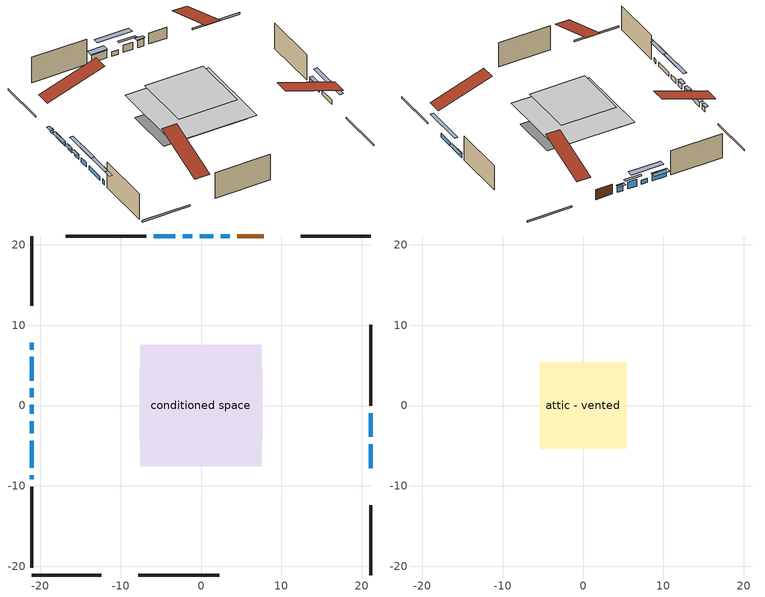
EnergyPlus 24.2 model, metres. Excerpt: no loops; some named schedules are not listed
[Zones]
conditioned space
 floor adiabatic (AdiabaticFloorConstruction): -7.58,-7.58 -7.58,7.58 7.58,7.58 7.58,-7.58 z2.44
 floor foundation (Slab1 construction): -7.62,-4.57 -7.62,4.57 7.62,4.57 7.62,-4.57 z0
 wall outside (RimJoist1 construction): 21.1,21.1 12.42,21.1 / -21.1,-21.1 -12.42,-21.1 / -21.1,21.1 -21.1,12.42 / 21.1,-21.1 21.1,-12.42 z0:0.3
 wall outside (AdiabaticWallConstruction 1): 7.81,21.1 4.53,21.1 z0:2.03
 wall outside (AdiabaticWallConstruction): 21.1,-7.81 21.1,-4.81 / 21.1,-3.88 21.1,-0.94 / -21.1,7.81 -21.1,6.97 / -21.1,6.04 -21.1,3.1 / -21.1,2.17 -21.1,1.02 z0:0.84; 3.6,21.1 2.48,21.1 / 1.56,21.1 -0.17,21.1 z0:1.37; -21.1,0.1 -21.1,-1.05 z0:0.97; -1.1,21.1 -2.27,21.1 / -21.1,-1.97 -21.1,-3.45 z0:0.86; -3.2,21.1 -5.89,21.1 z0:1.47; -21.1,-4.38 -21.1,-7.73 z0:0.81; -21.1,-8.66 -21.1,-9.2 z0:0.82
 wall outside (Wall1 construction): -6.82,21.1 -16.87,21.1 / -7.81,-21.1 2.24,-21.1 / -21.1,-10.12 -21.1,-20.17 / 21.1,-0.01 21.1,10.04 z0:4.88
 window (WindowConstruction): 21.1,-7.81 21.1,-4.81 z0:0.84
 window (WindowConstruction 6): 21.1,-3.88 21.1,-0.94 z0:0.84
 window (WindowConstruction 7): 3.6,21.1 2.48,21.1 z0:1.37
 window (WindowConstruction 8): 1.55,21.1 -0.17,21.1 z0:1.37
 window (WindowConstruction 9): -21.1,7.81 -21.1,6.97 z0:0.84
 window (WindowConstruction 10): -21.1,6.04 -21.1,3.1 z0:0.84
 window (WindowConstruction 11): -21.1,2.17 -21.1,1.03 z0:0.84
 window (WindowConstruction 12): -21.1,0.1 -21.1,-1.05 z0:0.97
 window (WindowConstruction 1): -1.1,21.1 -2.27,21.1 z0:0.86
 window (WindowConstruction 2): -3.2,21.1 -5.89,21.1 z0:1.47
 window (WindowConstruction 3): -21.1,-1.98 -21.1,-3.45 z0:0.86
 window (WindowConstruction 4): -21.1,-4.38 -21.1,-7.73 z0:0.81
 window (WindowConstruction 5): -21.1,-8.66 -21.1,-9.2 z0:0.81
 door (Door): 7.81,21.1 4.53,21.1 z0:2.03
 ceiling adiabatic (AdiabaticFloorConstruction): 7.58,-7.58 7.58,7.58 -7.58,7.58 -7.58,-7.58 z2.44
attic - vented
 floor to conditioned space (Floor1 construction Reversed): -5.36,-5.36 -5.36,5.36 5.36,5.36 5.36,-5.36 z4.88
 roof outside (Roof1 construction): 8.74,21.1,4.88 8.74,10.67,8.36 11.49,10.67,8.36 11.49,21.1,4.88; -8.74,-21.1,4.88 -8.74,-10.67,8.36 -11.49,-10.67,8.36 -11.49,-21.1,4.88; -21.1,8.74,4.88 -10.67,8.74,8.36 -10.67,11.49,8.36 -21.1,11.49,4.88; 21.1,-8.74,4.88 10.67,-8.74,8.36 10.67,-11.49,8.36 21.1,-11.49,4.88
shading: 21.1,-2.22 21.1,-10.4 21.71,-10.4 21.71,-2.22 z3.43; 21.1,-0.79 21.1,-4.03 21.71,-4.03 21.71,-0.79 z0.99; 2.33,21.1 3.75,21.1 3.75,21.71 2.33,21.71 z1.52; -0.93,21.1 2.31,21.1 2.31,21.51 -0.93,21.51 z2.13; -21.1,6.82 -21.1,7.96 -21.71,7.96 -21.71,6.82 z0.99; -21.1,2.95 -21.1,6.19 -21.71,6.19 -21.71,2.95 z0.99; -21.1,0.88 -21.1,2.32 -21.71,2.32 -21.71,0.88 z0.99; -21.1,-1.2 -21.1,0.25 -21.71,0.25 -21.71,-1.2 z1.12; -4.86,21.1 1.49,21.1 1.49,22.17 -4.86,22.17 z3.45; -6.04,21.1 -3.05,21.1 -3.05,22.17 -6.04,22.17 z1.62; -21.1,-6.04 -21.1,0.61 -21.71,0.61 -21.71,-6.04 z3.45; -21.1,-10.32 -21.1,-1.79 -21.71,-1.79 -21.71,-10.32 z3.4; -21.1,-11.79 -21.1,-6.07 -21.71,-6.07 -21.71,-11.79 z3.4
[Building]
Building 1: Terrain=Suburbs
[Site:Location]
Comox AP_BC: Latitude {deg}=49.72; Longitude {deg}=-124.9; Time Zone {hr}=-8; Elevation {m}=26; Keep Site Location Information=Yes
[Site:GroundTemperature:Shallow]
7.68431, 6.60511, 6.51868, 7.03082, 9.08677, 11.1331, 12.9072, 14.0311, 14.1265, 13.2125, 11.4836, 9.50004
[Site:WaterMainsTemperature]
Calculation Method=Schedule; Temperature Schedule=mains temperature schedule
[Material] Roughness=Rough; Thermal Absorptance=0.9
Name | Thickness {m} | Conductivity {W/m-K} | Density {kg/m3} | Specific Heat {J/kg-K} | Solar Absorptance | Visible Absorptance
asphalt or fiberglass shingles | 0.00635 | 0.162714 | 1121.4 | 1465.45 | 0.4 | 0.4
ceiling loosefill ins | 0.0846667 | 0.0480833 | 16.02 | 1046.75 | 0.7 | 0.7
ceiling stud and cavity | 0.1397 | 0.102239 | 65.682 | 1177.47 | 0.7 | 0.7
concrete 4.0 in. | 0.1016 | 1.803125 | 2242.8 | 837.4 | 0.7 | 0.7
door material | 0.04445 | 0.053851 | 512.64 | 1214.23 | 0.7 | 0.7
floor covering | 0.0127 | 0.0433444 | 54.468 | 1339.84 | 0.6 | 0.6
floor rigid ins; wall rigid ins | 0.512978 | 0.029427 | 32.04 | 1214.23 | 0.7 | 0.7
floor stud and cavity | 0.1397 | 1.75129 | 37.0049 | 1207.88 | 0.7 | 0.7
furniture material conditioned space 1 | 0.1524 | 0.115458 | 640.8 | 1214.23 | 0.6 | 0.6
gypsum board | 0.0127 | 0.160291 | 801 | 837.4 | 0.6 | 0.6
osb sheathing 0.5 in. | 0.0127 | 0.115458 | 512.64 | 1214.23 | 0.7 | 0.7
osb sheathing 0.75 in. | 0.01905 | 0.115458 | 512.64 | 1214.23 | 0.7 | 0.7
rim joist stud and cavity | 0.0508 | 0.177588 | 50.32683 | 1063.81 | 0.6 | 0.6
wall stud and cavity | 0.1397 | 0.104807 | 139.0536 | 1170.24 | 0.7 | 0.7
wall stud and cavity 1 | 0.0889 | 0.380278 | 52.3479 | 1209.89 | 0.7 | 0.7
wall stud and cavity 2 | 0.0889 | 0.391764 | 83.0341 | 1211.67 | 0.7 | 0.7
wood siding | 0.0254 | 0.102417 | 544.68 | 1172.36 | 0.4 | 0.4
wood siding 1; wood siding 2; wood siding 3 | 0.0254 | 0.102417 | 544.68 | 1172.36 | 0.7 | 0.7
[WindowMaterial:SimpleGlazingSystem]
Name | U-Factor {W/m2-K} | Solar Heat Gain Coefficient
WindowMaterial | 2.09972 | 0.61
WindowMaterial 1 | 5.070454 | 0.65
WindowMaterial 10 | 2.13152 | 0.6
WindowMaterial 11 | 2.1054 | 0.61
WindowMaterial 2 | 4.21194 | 0.7
WindowMaterial 3 | 2.09575 | 0.61
WindowMaterial 4 | 2.140606 | 0.6
WindowMaterial 5 | 2.288234 | 0.55
WindowMaterial 6 | 2.10143 | 0.61
WindowMaterial 7 | 2.97357 | 0.62
WindowMaterial 8 | 2.0049 | 0.64
WindowMaterial 9 | 2.17978 | 0.58
[Construction]
AdiabaticFloorConstruction: floor stud and cavity, floor rigid ins, osb sheathing 0.75 in., floor covering
AdiabaticWallConstruction: wood siding 2, wall rigid ins, wall stud and cavity 1, gypsum board
AdiabaticWallConstruction 1: wood siding 3, wall rigid ins, wall stud and cavity 1, gypsum board
Door: door material
Floor1 construction Reversed: gypsum board, ceiling stud and cavity, ceiling loosefill ins
furniture construction conditioned space 1: furniture material conditioned space 1
PartitionWallConstruction: gypsum board, wall stud and cavity 2, gypsum board
RimJoist1 construction: wood siding 1, rim joist stud and cavity
Roof1 construction: asphalt or fiberglass shingles
Slab1 construction: concrete 4.0 in.
Wall1 construction: wood siding, osb sheathing 0.5 in., wall stud and cavity, gypsum board
WindowConstruction: WindowMaterial
WindowConstruction 1: WindowMaterial 1
WindowConstruction 10; WindowConstruction 6: WindowMaterial 6
WindowConstruction 11: WindowMaterial 10
WindowConstruction 12: WindowMaterial 11
WindowConstruction 2: WindowMaterial 2
WindowConstruction 3: WindowMaterial 3
WindowConstruction 4: WindowMaterial 4
WindowConstruction 5: WindowMaterial 5
WindowConstruction 7: WindowMaterial 7
WindowConstruction 8: WindowMaterial 8
WindowConstruction 9: WindowMaterial 9
[Zone] Multiplier=1; Part of Total Floor Area=Yes
Name | Volume {m3}
attic - vented | 64.8533
conditioned space | 595
[Space]
Name | Zone | Volume {m3}
attic - vented 1 | attic - vented | 64.8533
conditioned space 1 | conditioned space | 595
[ZoneInfiltration:EffectiveLeakageArea]
infil attic - vented 1: Zone or Space=attic - vented 1; Schedule=Always On Discrete; Effective Air Leakage Area {cm2}=4921.29; Stack Coefficient=0.00024193; Wind Coefficient=1.05091e-05
[ZoneMixing]
whole house fan mix: Zone or Space=attic - vented; Schedule=Always On Continuous; Design Flow Rate Calculation Method=Flow/Zone; Design Flow Rate {m3/s}=0; Source Zone or Space=conditioned space
[SurfaceProperty:ExposedFoundationPerimeter]
Slab1: Exposed Perimeter Calculation Method=TotalExposedPerimeter; Total Exposed Perimeter {m}=48.769
[InternalMass] Zone or ZoneList=conditioned space; Space or SpaceList=conditioned space 1
Name | Construction | Surface Area {m2}
furniture mass conditioned space 1 | furniture construction conditioned space 1 | 147.62
partition wall mass | PartitionWallConstruction | 369.05
[Lights]
interior lighting: Zone or ZoneList or Space or SpaceList=conditioned space 1; Schedule=interior lighting schedule; Design Level Calculation Method=LightingLevel; Lighting Level {W}=343.2; Return Air Fraction=0; Fraction Radiant=0.6; Fraction Visible=0.2; Fraction Replaceable=1
[People]
occupants: Zone or ZoneList or Space or SpaceList=conditioned space 1; Number of People Schedule=occupants schedule; Number of People Calculation Method=People; Number of People=3; Fraction Radiant=0.314171; Sensible Heat Fraction=0.56303; Activity Level Schedule=occupants activity schedule; Carbon Dioxide Generation Rate {m3/s-W}=0; Enable ASHRAE 55 Comfort Warnings=No; Mean Radiant Temperature Calculation Type=EnclosureAveraged
[ElectricEquipment] Zone or ZoneList or Space or SpaceList=conditioned space 1; Design Level Calculation Method=EquipmentLevel
Name | Schedule | Design Level {W} | Fraction Latent | Fraction Radiant | Fraction Lost
clothes dryer | clothes dryer schedule | 140.772 | 0.015 | 0.081 | 0.85
clothes washer | clothes washer schedule | 32.1985 | 0.03 | 0.162 | 0.7
cooking range | cooking range schedule | 215.147 | 0.08 | 0.432 | 0.2
dishwasher | dishwasher schedule | 66.8632 | 0.3 | 0.18 | 0.4
fridge | fridge schedule | 72.9452 | 0 | 0.6 | 0
mech vent bath fan 0 | mech vent bath fan 0 schedule | 50.2 | 0 | 0 | 1
mech vent bath fan 1 | mech vent bath fan 1 schedule | 50.2 | 0 | 0 | 1
mech vent bath fan 2 | mech vent bath fan 2 schedule | 50.2 | 0 | 0 | 1
mech vent house fan | mech vent house fan schedule | 0 | 0 | 0 | 1
mech vent house fan cfis | mech vent house fan cfis schedule | 0 | 0 | 0 | 0
misc plug loads | misc plug loads schedule | 494.7 | 0.045 | 0.513 | 0.1
whole house fan | Always On Discrete | 0 | 0 | 0 | 1
[OtherEquipment] Zone or ZoneList or Space or SpaceList=conditioned space 1; Design Level Calculation Method=EquipmentLevel
Name | Fuel Type | Schedule | Design Level {W} | Fraction Latent | Fraction Radiant | Fraction Lost
clothes dryer 1 | Electricity | clothes dryer schedule | 0 | 0.015 | 0.081 | 0.85
cooking range 1 | Electricity | cooking range schedule | 0 | 0.08 | 0.432 | 0.2
general water use latent | None | general water use schedule | 62.594 | 1 | 0 | 0
general water use sensible | None | general water use schedule | -61.6891 | 0 | 0.6 | 0
mech vent house fan latent load | None | Always On Discrete | 0 | 1 | 0 | 0
mech vent house fan sensible load | None | Always On Discrete | 0 | 0 | 0 | 0
water heater energy adjustment1 | Electricity | Always On Discrete | 0.01 | 0 | 0 | 1
[ZoneInfiltration:DesignFlowRate] Zone or ZoneList or Space or SpaceList=conditioned space 1; Schedule=Always On Discrete; Design Flow Rate Calculation Method=Flow/Zone; Design Flow Rate {m3/s}=0
infil flow; natural vent flow; whole house fan flow
[ZoneControl:Thermostat]
conditioned space Thermostat: Zone or ZoneList=conditioned space; Control Type Schedule=conditioned space Thermostat Schedule; Control 1=conditioned space temperature setpoint; Temperature Difference Between Cutout And Setpoint {deltaC}=0
[ZoneHVAC:Baseboard:Convective:Electric]
electric baseboard: Availability Schedule=Always On Discrete; Heating Design Capacity {W}=11208.8; Efficiency=1
[AirLoopHVAC:UnitarySystem]
unit heater unitary system: Control Type=Load; Controlling Zone or Thermostat Location=conditioned space; Dehumidification Control Type=None; Availability Schedule=Always On Discrete; Supply Fan=unit heater supply fan; Fan Placement=BlowThrough; Supply Air Fan Operating Mode Schedule=unit heater auto fan schedule; Heating Coil=unit heater htg coil; DX Heating Coil Sizing Ratio=1; Use DOAS DX Cooling Coil=No; Minimum Supply Air Temperature {C}=2; Latent Load Control=SensibleOnlyLoadControl; Cooling Supply Air Flow Rate Method=None; Heating Supply Air Flow Rate Method=SupplyAirFlowRate; Heating Supply Air Flow Rate {m3/s}=0.00141584; No Load Supply Air Flow Rate Method=SupplyAirFlowRate; No Load Supply Air Flow Rate {m3/s}=0; No Load Supply Air Flow Rate Control Set To Low Speed=Yes; Maximum Supply Air Temperature {C}=48.8889; Maximum Outdoor Dry-Bulb Temperature for Supplemental Heater Operation {C}=21; Ancillary On-Cycle Electric Power {W}=0; Ancillary Off-Cycle Electric Power {W}=0
[Fan:SystemModel]
unit heater supply fan: Availability Schedule=Always On Discrete; Design Maximum Air Flow Rate {m3/s}=0.00141584; Speed Control Method=Discrete; Electric Power Minimum Flow Rate Fraction=0.2; Design Pressure Rise {Pa}=500; Motor Efficiency=1; Motor In Air Stream Fraction=1; Design Electric Power Consumption {W}=Autosize; Design Power Sizing Method=PowerPerFlow; Electric Power Per Unit Flow Rate {W/(m3/s)}=1e-06; Electric Power Per Unit Flow Rate Per Unit Pressure {W/((m3/s)-Pa)}=1.66667; Fan Total Efficiency=0.7; Motor Loss Radiative Fraction=0; Number of Speeds=1; Speed Flow Fraction 1=1; Speed Electric Power Fraction 1=1
[Coil:Heating:Fuel]
unit heater htg coil: Availability Schedule=Always On Discrete; Fuel Type=OtherFuel1; Burner Efficiency=0.3; Nominal Capacity {W}=0.293071; On Cycle Parasitic Electric Load {W}=0; Off Cycle Parasitic Fuel Load {W}=0
[Zone equipment]
conditioned space: electric baseboard, unit heater unitary system
[Foundation:Kiva]
Foundation Kiva 1: Initial Indoor Air Temperature {C}=18; Wall Height Above Grade {m}=0.1016; Wall Depth Below Slab {m}=0.2032
[Foundation:Kiva:Settings]
Soil Conductivity {W/m-K}=0.849921; Soil Density {kg/m3}=1842.3; Soil Specific Heat {J/kg-K}=418.7; Ground Solar Absorptivity=0.9; Ground Thermal Absorptivity=0.9; Ground Surface Roughness {m}=0.03; Far-Field Width {m}=40; Deep-Ground Boundary Condition=ZeroFlux; Deep-Ground Depth {m}=40; Minimum Cell Dimension {m}=0.2; Maximum Cell Growth Coefficient=3; Simulation Timestep=Timestep
[Exterior:Lights]
exterior lighting: Schedule=exterior lighting schedule; Design Level {W}=75.6
[EnergyManagementSystem:GlobalVariable]
infil_program_Qfan
infil_program_Qinf
natural_vent_program_Qnv
natural_vent_program_Qwhf
[EnergyManagementSystem:Sensor]
Name | Output:Variable or Output:Meter Index Key | Output:Variable or Output:Meter
airflow_gain | infil flow | Infiltration Sensible Heat Gain Energy
airflow_gain_1 | natural vent flow | Infiltration Sensible Heat Gain Energy
airflow_gain_2 | whole house fan flow | Infiltration Sensible Heat Gain Energy
airflow_loss | infil flow | Infiltration Sensible Heat Loss Energy
airflow_loss_1 | natural vent flow | Infiltration Sensible Heat Loss Energy
airflow_loss_2 | whole house fan flow | Infiltration Sensible Heat Loss Energy
clg_load_cond |  | Cooling:EnergyTransfer:Zone:CONDITIONED SPACE
clg_sp_s; clg_sp_s_1 | cooling setpoint | Schedule Value
clothes_dryer_exhaust_0_sch_s | clothes dryer exhaust 0 schedule | Schedule Value
conditioned_space_clg_unmet_s | conditioned space | Zone Cooling Setpoint Not Met Time
conditioned_space_htg_unmet_s | conditioned space | Zone Heating Setpoint Not Met Time
cool_season | cooling season schedule | Schedule Value
fridge_tin_s | conditioned space | Zone Mean Air Temperature
htg_load_cond |  | Heating:EnergyTransfer:Zone:CONDITIONED SPACE
htg_sp_s; htg_sp_s_1 | heating setpoint | Schedule Value
ig_ee_conv | clothes dryer | Electric Equipment Convective Heating Energy
ig_ee_conv_2 | cooking range | Electric Equipment Convective Heating Energy
ig_ee_conv_4 | fridge | Electric Equipment Convective Heating Energy
ig_ee_conv_5 | misc plug loads | Electric Equipment Convective Heating Energy
ig_ee_conv_6 | whole house fan | Electric Equipment Convective Heating Energy
ig_ee_rad | clothes dryer | Electric Equipment Radiant Heating Energy
ig_ee_rad_2 | cooking range | Electric Equipment Radiant Heating Energy
ig_ee_rad_4 | fridge | Electric Equipment Radiant Heating Energy
ig_ee_rad_5 | misc plug loads | Electric Equipment Radiant Heating Energy
ig_ee_rad_6 | whole house fan | Electric Equipment Radiant Heating Energy
ig_lgt_conv | interior lighting | Lights Convective Heating Energy
ig_lgt_rad | interior lighting | Lights Radiant Heating Energy
ig_lgt_vis | interior lighting | Lights Visible Radiation Heating Energy
ig_oe_conv | clothes dryer 1 | Other Equipment Convective Heating Energy
ig_oe_conv_1 | cooking range 1 | Other Equipment Convective Heating Energy
ig_oe_conv_2 | general water use latent | Other Equipment Convective Heating Energy
ig_oe_conv_3 | general water use sensible | Other Equipment Convective Heating Energy
ig_oe_conv_4 | water heater energy adjustment1 | Other Equipment Convective Heating Energy
ig_oe_rad | clothes dryer 1 | Other Equipment Radiant Heating Energy
ig_oe_rad_1 | cooking range 1 | Other Equipment Radiant Heating Energy
ig_oe_rad_2 | general water use latent | Other Equipment Radiant Heating Energy
ig_oe_rad_3 | general water use sensible | Other Equipment Radiant Heating Energy
ig_oe_rad_4 | water heater energy adjustment1 | Other Equipment Radiant Heating Energy
ig_ppl_conv | occupants | People Convective Heating Energy
ig_ppl_rad | occupants | People Radiant Heating Energy
im_conv | furniture mass conditioned space 1 | Surface Inside Face Convection Heat Gain Energy
im_conv_1 | partition wall mass | Surface Inside Face Convection Heat Gain Energy
im_ig | furniture mass conditioned space 1 | Surface Inside Face Internal Gains Radiation Heat Gain Energy
im_ig_1 | partition wall mass | Surface Inside Face Internal Gains Radiation Heat Gain Energy
im_lgt | furniture mass conditioned space 1 | Surface Inside Face Lights Radiation Heat Gain Energy
im_lgt_1 | partition wall mass | Surface Inside Face Lights Radiation Heat Gain Energy
im_sol | furniture mass conditioned space 1 | Surface Inside Face Solar Radiation Heat Gain Energy
im_sol_1 | partition wall mass | Surface Inside Face Solar Radiation Heat Gain Energy
im_surf | furniture mass conditioned space 1 | Surface Inside Face Net Surface Thermal Radiation Heat Gain Energy
im_surf_1 | partition wall mass | Surface Inside Face Net Surface Thermal Radiation Heat Gain Energy
mech_vent_bath_fan_0_sch_s | mech vent bath fan 0 schedule | Schedule Value
mech_vent_bath_fan_1_sch_s | mech vent bath fan 1 schedule | Schedule Value
mech_vent_bath_fan_2_sch_s | mech vent bath fan 2 schedule | Schedule Value
mv_conv | mech vent bath fan 0 | Electric Equipment Convective Heating Energy
mv_conv_1 | mech vent bath fan 1 | Electric Equipment Convective Heating Energy
mv_conv_2 | mech vent bath fan 2 | Electric Equipment Convective Heating Energy
mv_conv_3 | mech vent house fan | Electric Equipment Convective Heating Energy
mv_conv_4 | mech vent house fan cfis | Electric Equipment Convective Heating Energy
mv_conv_5 | mech vent house fan latent load | Other Equipment Convective Heating Energy
mv_conv_6 | mech vent house fan sensible load | Other Equipment Convective Heating Energy
mv_rad | mech vent bath fan 0 | Electric Equipment Radiant Heating Energy
mv_rad_1 | mech vent bath fan 1 | Electric Equipment Radiant Heating Energy
mv_rad_2 | mech vent bath fan 2 | Electric Equipment Radiant Heating Energy
mv_rad_3 | mech vent house fan | Electric Equipment Radiant Heating Energy
mv_rad_4 | mech vent house fan cfis | Electric Equipment Radiant Heating Energy
mv_rad_5 | mech vent house fan latent load | Other Equipment Radiant Heating Energy
mv_rad_6 | mech vent house fan sensible load | Other Equipment Radiant Heating Energy
natural_vent_s | natural vent schedule | Schedule Value
out_pb_s |  | Site Outdoor Air Barometric Pressure
out_wt_s |  | Site Outdoor Air Humidity Ratio
site_vw_s |  | Site Wind Speed
ss_back_out | Window1 | Surface Window Shortwave from Zone Back Out Window Heat Transfer Rate
ss_back_out_1 | Window10 | Surface Window Shortwave from Zone Back Out Window Heat Transfer Rate
ss_back_out_10 | Window5 | Surface Window Shortwave from Zone Back Out Window Heat Transfer Rate
ss_back_out_11 | Window6 | Surface Window Shortwave from Zone Back Out Window Heat Transfer Rate
ss_back_out_12 | Window9 | Surface Window Shortwave from Zone Back Out Window Heat Transfer Rate
ss_back_out_2 | Window12 | Surface Window Shortwave from Zone Back Out Window Heat Transfer Rate
ss_back_out_3 | Window14 | Surface Window Shortwave from Zone Back Out Window Heat Transfer Rate
ss_back_out_4 | Window15 | Surface Window Shortwave from Zone Back Out Window Heat Transfer Rate
ss_back_out_5 | Window16 | Surface Window Shortwave from Zone Back Out Window Heat Transfer Rate
ss_back_out_6 | Window18 | Surface Window Shortwave from Zone Back Out Window Heat Transfer Rate
ss_back_out_7 | Window19 | Surface Window Shortwave from Zone Back Out Window Heat Transfer Rate
ss_back_out_8 | Window3 | Surface Window Shortwave from Zone Back Out Window Heat Transfer Rate
ss_back_out_9 | Window4 | Surface Window Shortwave from Zone Back Out Window Heat Transfer Rate
ss_conv | Door1 | Surface Inside Face Convection Heat Gain Energy
ss_conv_1 | Window1 | Surface Inside Face Convection Heat Gain Energy
ss_conv_10 | Window4 | Surface Inside Face Convection Heat Gain Energy
ss_conv_11 | Window5 | Surface Inside Face Convection Heat Gain Energy
ss_conv_12 | Window6 | Surface Inside Face Convection Heat Gain Energy
ss_conv_13 | Window9 | Surface Inside Face Convection Heat Gain Energy
ss_conv_2 | Window10 | Surface Inside Face Convection Heat Gain Energy
ss_conv_3 | Window12 | Surface Inside Face Convection Heat Gain Energy
ss_conv_4 | Window14 | Surface Inside Face Convection Heat Gain Energy
ss_conv_5 | Window15 | Surface Inside Face Convection Heat Gain Energy
ss_conv_6 | Window16 | Surface Inside Face Convection Heat Gain Energy
ss_conv_7 | Window18 | Surface Inside Face Convection Heat Gain Energy
ss_conv_8 | Window19 | Surface Inside Face Convection Heat Gain Energy
ss_conv_9 | Window3 | Surface Inside Face Convection Heat Gain Energy
ss_ig | Door1 | Surface Inside Face Internal Gains Radiation Heat Gain Energy
ss_ig_1 | Window1 | Surface Inside Face Internal Gains Radiation Heat Gain Energy
ss_ig_10 | Window4 | Surface Inside Face Internal Gains Radiation Heat Gain Energy
ss_ig_11 | Window5 | Surface Inside Face Internal Gains Radiation Heat Gain Energy
ss_ig_12 | Window6 | Surface Inside Face Internal Gains Radiation Heat Gain Energy
ss_ig_13 | Window9 | Surface Inside Face Internal Gains Radiation Heat Gain Energy
ss_ig_2 | Window10 | Surface Inside Face Internal Gains Radiation Heat Gain Energy
ss_ig_3 | Window12 | Surface Inside Face Internal Gains Radiation Heat Gain Energy
ss_ig_4 | Window14 | Surface Inside Face Internal Gains Radiation Heat Gain Energy
ss_ig_5 | Window15 | Surface Inside Face Internal Gains Radiation Heat Gain Energy
ss_ig_6 | Window16 | Surface Inside Face Internal Gains Radiation Heat Gain Energy
ss_ig_7 | Window18 | Surface Inside Face Internal Gains Radiation Heat Gain Energy
ss_ig_8 | Window19 | Surface Inside Face Internal Gains Radiation Heat Gain Energy
ss_ig_9 | Window3 | Surface Inside Face Internal Gains Radiation Heat Gain Energy
ss_lgt | Door1 | Surface Inside Face Lights Radiation Heat Gain Energy
ss_sol | Door1 | Surface Inside Face Solar Radiation Heat Gain Energy
ss_surf | Door1 | Surface Inside Face Net Surface Thermal Radiation Heat Gain Energy
ss_surf_1 | Window1 | Surface Inside Face Net Surface Thermal Radiation Heat Gain Energy
ss_surf_10 | Window4 | Surface Inside Face Net Surface Thermal Radiation Heat Gain Energy
ss_surf_11 | Window5 | Surface Inside Face Net Surface Thermal Radiation Heat Gain Energy
ss_surf_12 | Window6 | Surface Inside Face Net Surface Thermal Radiation Heat Gain Energy
ss_surf_13 | Window9 | Surface Inside Face Net Surface Thermal Radiation Heat Gain Energy
ss_surf_2 | Window10 | Surface Inside Face Net Surface Thermal Radiation Heat Gain Energy
ss_surf_3 | Window12 | Surface Inside Face Net Surface Thermal Radiation Heat Gain Energy
ss_surf_4 | Window14 | Surface Inside Face Net Surface Thermal Radiation Heat Gain Energy
ss_surf_5 | Window15 | Surface Inside Face Net Surface Thermal Radiation Heat Gain Energy
ss_surf_6 | Window16 | Surface Inside Face Net Surface Thermal Radiation Heat Gain Energy
ss_surf_7 | Window18 | Surface Inside Face Net Surface Thermal Radiation Heat Gain Energy
ss_surf_8 | Window19 | Surface Inside Face Net Surface Thermal Radiation Heat Gain Energy
ss_surf_9 | Window3 | Surface Inside Face Net Surface Thermal Radiation Heat Gain Energy
ss_trans_in | Window1 | Surface Window Transmitted Solar Radiation Rate
ss_trans_in_1 | Window10 | Surface Window Transmitted Solar Radiation Rate
ss_trans_in_10 | Window5 | Surface Window Transmitted Solar Radiation Rate
ss_trans_in_11 | Window6 | Surface Window Transmitted Solar Radiation Rate
ss_trans_in_12 | Window9 | Surface Window Transmitted Solar Radiation Rate
ss_trans_in_2 | Window12 | Surface Window Transmitted Solar Radiation Rate
ss_trans_in_3 | Window14 | Surface Window Transmitted Solar Radiation Rate
ss_trans_in_4 | Window15 | Surface Window Transmitted Solar Radiation Rate
ss_trans_in_5 | Window16 | Surface Window Transmitted Solar Radiation Rate
ss_trans_in_6 | Window18 | Surface Window Transmitted Solar Radiation Rate
ss_trans_in_7 | Window19 | Surface Window Transmitted Solar Radiation Rate
ss_trans_in_8 | Window3 | Surface Window Transmitted Solar Radiation Rate
ss_trans_in_9 | Window4 | Surface Window Transmitted Solar Radiation Rate
ss_trans_out | Window1 | Surface Inside Face Initial Transmitted Diffuse Transmitted Out Window Solar Radiation Rate
ss_trans_out_1 | Window10 | Surface Inside Face Initial Transmitted Diffuse Transmitted Out Window Solar Radiation Rate
ss_trans_out_10 | Window5 | Surface Inside Face Initial Transmitted Diffuse Transmitted Out Window Solar Radiation Rate
